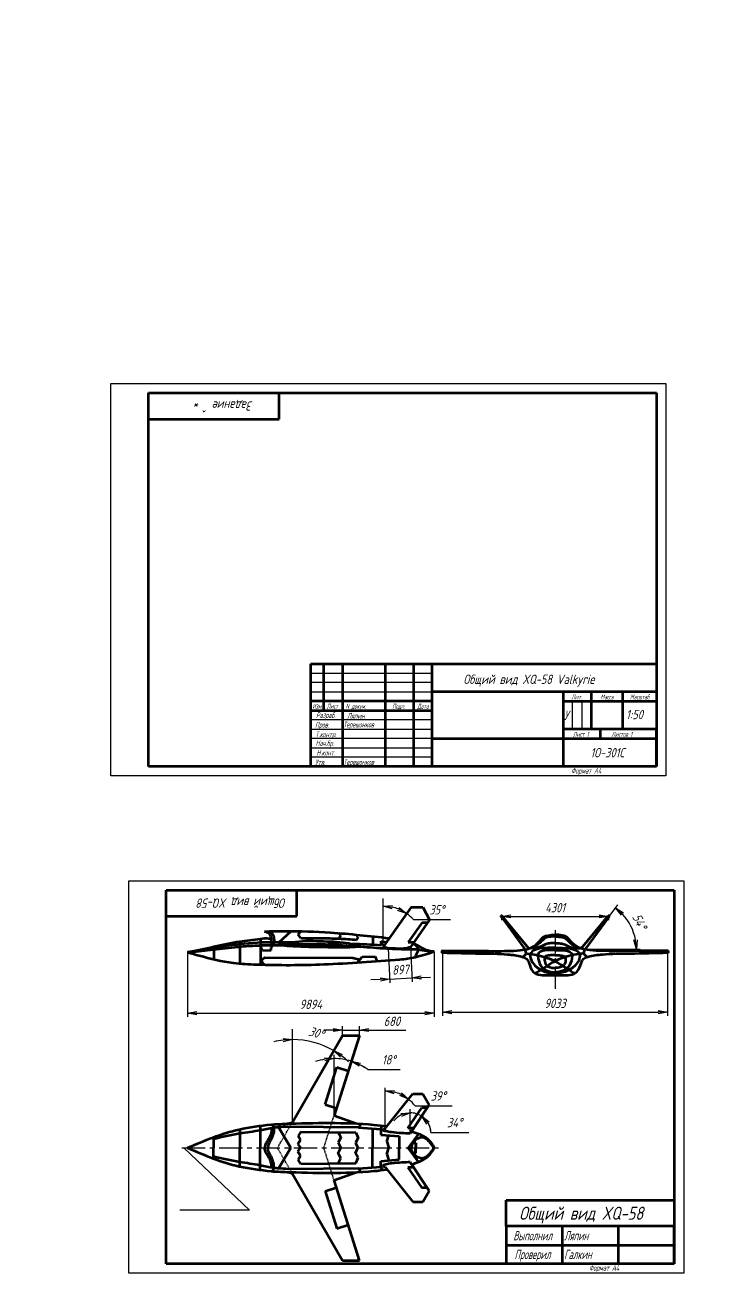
# Model space of a CAD drawing. Header units: millimetres. Extents: x 31085 to 182632, y 10507 to 87776.
# Drawn here: x 144648 to 145014, y 69804 to 70472 of the extents above; entities that cross this region are included whole.
import ezdxf
from ezdxf.enums import TextEntityAlignment as Align

# ---------------------------------------------------------------- set-up
doc = ezdxf.new("R2010")
doc.units = ezdxf.units.MM
doc.linetypes.add('CENTER', pattern=[2, 1.25, -0.25, 0.25, -0.25])
doc.linetypes.add('DASHED', pattern=[0.75, 0.5, -0.25])
for name, color, linetype, lineweight in [('_axes (Оси)', 6, 'CENTER', 30), ('_basic (Основной)', 4, 'Continuous', 60), ('_contour (Тонкий)', 7, 'Continuous', 30), ('_invisible (Невидимый)', 1, 'DASHED', 30), ('_remote (Тонкий)', 9, 'Continuous', 30), ('_text (Надписи)', 2, 'Continuous', 30)]:
    doc.layers.add(name, color=color, linetype=linetype, lineweight=lineweight)
doc.styles.add('ESKD', font='eskd.shx', dxfattribs={"oblique": 15, "height": 5})
doc.styles.add('ЕСКД', font='eskd', dxfattribs={"oblique": 15, "height": 3.5})
doc.dimstyles.new('ESKD', dxfattribs={"dimtxt": 5, "dimasz": 5, "dimexe": 2, "dimexo": 0, "dimgap": 2, "dimtad": 1, "dimtoh": 1, "dimzin": 12, "dimdsep": 46, "dimtxsty": 'ESKD', "dimblk1": 'OPEN', "dimblk2": 'OPEN', "dimsah": 1, "dimcen": 5, "dimclrd": 256, "dimclre": 256, "dimclrt": 2, "dimadec": 0, "dimazin": 0, "dimtfac": 1, "dimtmove": 0, "dimatfit": 3, "dimldrblk": 'OPEN', "dimfxl": 1, "dimtolj": 1, "dimtzin": 12, "dimlwd": -1, "dimlwe": -1, "dimarcsym": 0})

# ---------------------------------------------------------------- blocks, each defined once
blk = doc.blocks.new('_OPEN')
at = {"color": 0, "linetype": 'ByBlock'}
for p, q in [((-1, 0.17), (0, 0)), ((0, 0), (-1, -0.17)), ((0, 0), (-1, 0))]:
    blk.add_line(p, q, dxfattribs=at)
blk = doc.blocks.new('*D74')
at = {"layer": '_contour (Тонкий)', "transparency": 16777216}
for p, q in [((144903.21, 69995.31), (144903.21, 69993.28)), ((144908.21, 69995.28), (144955.56, 69995.28)), ((144960.56, 69995.31), (144960.56, 69993.28))]:
    blk.add_line(p, q, dxfattribs=at)
at = {"layer": 'Defpoints', "color": 0, "transparency": 16777216}
for p in [(144903.21, 69995.31), (144960.56, 69995.31), (144960.56, 69995.28)]:
    blk.add_point(p, dxfattribs=at)
at = {"layer": '_contour (Тонкий)', "transparency": 16777216, "xscale": 5, "yscale": 5, "zscale": 5, "rotation": 180}
blk.add_blockref('_OPEN', (144903.21, 69995.28), dxfattribs=at)
at = {"layer": '_contour (Тонкий)', "transparency": 16777216, "xscale": 5, "yscale": 5, "zscale": 5}
blk.add_blockref('_OPEN', (144960.56, 69995.28), dxfattribs=at)
at = {"layer": '_contour (Тонкий)', "color": 2, "transparency": 16777216, "insert": (144931.88, 69999.91), "char_height": 5, "attachment_point": 5, "style": 'ESKD'}
blk.add_mtext('\\A1;4301', dxfattribs=at)
blk = doc.blocks.new('*D75')
at = {"layer": '_contour (Тонкий)', "transparency": 16777216}
for p, q in [((144871.66, 69975.86), (144871.66, 69941.96)), ((144992.1, 69975.86), (144992.1, 69941.96)), ((144876.66, 69943.96), (144987.1, 69943.96))]:
    blk.add_line(p, q, dxfattribs=at)
at = {"layer": 'Defpoints', "color": 0, "transparency": 16777216}
for p in [(144871.66, 69975.86), (144992.1, 69975.86), (144992.1, 69943.96)]:
    blk.add_point(p, dxfattribs=at)
at = {"layer": '_contour (Тонкий)', "transparency": 16777216, "xscale": 5, "yscale": 5, "zscale": 5, "rotation": 180}
blk.add_blockref('_OPEN', (144871.66, 69943.96), dxfattribs=at)
at = {"layer": '_contour (Тонкий)', "transparency": 16777216, "xscale": 5, "yscale": 5, "zscale": 5}
blk.add_blockref('_OPEN', (144992.1, 69943.96), dxfattribs=at)
at = {"layer": '_contour (Тонкий)', "color": 2, "transparency": 16777216, "insert": (144931.88, 69948.69), "char_height": 5, "attachment_point": 5, "style": 'ESKD'}
blk.add_mtext('\\A1;9033', dxfattribs=at)
blk = doc.blocks.new('*D76')
at = {"layer": '_contour (Тонкий)', "transparency": 16777216}
for p, q in [((144735.2, 69976.03), (144735.2, 69941.49)), ((144867.12, 69976.43), (144867.12, 69941.49)), ((144740.2, 69943.49), (144862.12, 69943.49))]:
    blk.add_line(p, q, dxfattribs=at)
at = {"layer": 'Defpoints', "color": 0, "transparency": 16777216}
for p in [(144735.2, 69976.03), (144867.12, 69976.43), (144867.12, 69943.49)]:
    blk.add_point(p, dxfattribs=at)
at = {"layer": '_contour (Тонкий)', "transparency": 16777216, "xscale": 5, "yscale": 5, "zscale": 5, "rotation": 180}
blk.add_blockref('_OPEN', (144735.2, 69943.49), dxfattribs=at)
at = {"layer": '_contour (Тонкий)', "transparency": 16777216, "xscale": 5, "yscale": 5, "zscale": 5}
blk.add_blockref('_OPEN', (144867.12, 69943.49), dxfattribs=at)
at = {"layer": '_contour (Тонкий)', "color": 2, "transparency": 16777216, "insert": (144801.16, 69948.2), "char_height": 5, "attachment_point": 5, "style": 'ESKD'}
blk.add_mtext('\\A1;9894', dxfattribs=at)
blk = doc.blocks.new('*D77')
at = {"layer": '_contour (Тонкий)', "transparency": 16777216}
for p, q in [((144960.81, 69995.12), (144965.41, 70001.4)), ((144966.36, 69977.74), (144977.41, 69977.74))]:
    blk.add_line(p, q, dxfattribs=at)
blk.add_arc((144948.07, 69977.74), 27.33, 10.49572, 43.26522, dxfattribs=at)
at = {"layer": 'Defpoints', "color": 0, "transparency": 16777216}
for p in [(144960.81, 69995.12), (144974.08, 69986.15), (144948.07, 69977.74), (144948.07, 69977.74), (144966.36, 69977.74)]:
    blk.add_point(p, dxfattribs=at)
at = {"layer": '_contour (Тонкий)', "transparency": 16777216, "xscale": 5, "yscale": 5, "zscale": 5}
for p, rotation in [((144964.23, 69999.79), 138.5130811397651), ((144975.41, 69977.74), 275.2478623793409)]:
    blk.add_blockref('_OPEN', p, dxfattribs=dict(at, rotation=rotation))
at = {"layer": '_contour (Тонкий)', "color": 2, "transparency": 16777216, "insert": (144977.15, 69992.48), "char_height": 5, "attachment_point": 5, "rotation": 296.88047, "style": 'ESKD'}
blk.add_mtext('\\A1;54°', dxfattribs=at)
blk = doc.blocks.new('*D78')
at = {"layer": '_contour (Тонкий)', "transparency": 16777216}
for start, end in [(96.49747, 102.99494), (60.02406, 90), (47.02912, 53.52659)]:
    blk.add_arc((144791.31, 69885.19), 44.11, start, end, dxfattribs=at)
at = {"layer": 'Defpoints', "color": 0, "transparency": 16777216}
for p in [(144791.31, 69934.84), (144818.06, 69931.57), (144806.38, 69926.64), (144791.31, 69885.19), (144791.31, 69885.19)]:
    blk.add_point(p, dxfattribs=at)
at = {"layer": '_contour (Тонкий)', "transparency": 16777216, "xscale": 5, "yscale": 5, "zscale": 5}
for p, rotation in [((144791.31, 69929.3), 3.248733841469203), ((144813.35, 69923.4), 146.7753236361159)]:
    blk.add_blockref('_OPEN', p, dxfattribs=dict(at, rotation=rotation))
at = {"layer": '_contour (Тонкий)', "color": 2, "transparency": 16777216, "insert": (144804.08, 69932.92), "char_height": 5, "attachment_point": 5, "rotation": 345.01203, "style": 'ESKD'}
blk.add_mtext('\\A1;30°', dxfattribs=at)
blk = doc.blocks.new('*D79')
at = {"layer": '_contour (Тонкий)', "transparency": 16777216}
blk.add_line((144856.96, 69893.84), (144876.82, 69893.84), dxfattribs=at)
for start, end in [(65.70715, 75.73164), (37.17043, 51.43879)]:
    blk.add_arc((144840.92, 69881.68), 20.13, start, end, dxfattribs=at)
at = {"layer": 'Defpoints', "color": 0, "transparency": 16777216}
for p in [(144840.92, 69903.47), (144845.4, 69901.31), (144855.72, 69900.24), (144840.92, 69881.68), (144840.92, 69881.68)]:
    blk.add_point(p, dxfattribs=at)
at = {"layer": '_contour (Тонкий)', "transparency": 16777216, "xscale": 5, "yscale": 5, "zscale": 5}
for p, rotation in [((144840.92, 69901.81), 172.8658207514756), ((144853.47, 69897.42), 328.5729702150284)]:
    blk.add_blockref('_OPEN', p, dxfattribs=dict(at, rotation=rotation))
at = {"layer": '_contour (Тонкий)', "color": 2, "transparency": 16777216, "insert": (144869.39, 69899.14), "char_height": 5, "attachment_point": 5, "style": 'ESKD'}
blk.add_mtext('\\A1;39°', dxfattribs=at)
blk = doc.blocks.new('*D80')
at = {"layer": '_contour (Тонкий)', "transparency": 16777216}
for p, q in [((144813.57, 69916.28), (144813.57, 69921.18)), ((144831.69, 69913.23), (144849.05, 69913.23))]:
    blk.add_line(p, q, dxfattribs=at)
for start, end in [(99.38084, 108.76169), (72.48437, 90), (53.65907, 72.48437), (53.72268, 63.10353)]:
    blk.add_arc((144813.57, 69888.61), 30.57, start, end, dxfattribs=at)
at = {"layer": 'Defpoints', "color": 0, "transparency": 16777216}
for p in [(144827.13, 69931.57), (144816.68, 69919.02), (144813.57, 69916.28), (144813.57, 69888.61), (144813.57, 69888.61)]:
    blk.add_point(p, dxfattribs=at)
at = {"layer": '_contour (Тонкий)', "transparency": 16777216, "xscale": 5, "yscale": 5, "zscale": 5}
for p, rotation in [((144813.57, 69919.18), 4.690422298442263), ((144822.78, 69917.76), 157.7939495819455)]:
    blk.add_blockref('_OPEN', p, dxfattribs=dict(at, rotation=rotation))
at = {"layer": '_contour (Тонкий)', "color": 2, "transparency": 16777216, "insert": (144842.87, 69918.5), "char_height": 5, "attachment_point": 5, "style": 'ESKD'}
blk.add_mtext('\\A1;18°', dxfattribs=at)
blk = doc.blocks.new('*D81')
at = {"layer": '_contour (Тонкий)', "transparency": 16777216}
for p, q in [((144854.41, 69889.95), (144854.41, 69892.13)), ((144865.45, 69879.58), (144885.82, 69879.58))]:
    blk.add_line(p, q, dxfattribs=at)
for start, end in [(116.1317, 142.2634), (56.41107, 90), (2.64874, 56.41107), (4.14767, 30.27937)]:
    blk.add_arc((144854.41, 69879.07), 11.06, start, end, dxfattribs=at)
at = {"layer": 'Defpoints', "color": 0, "transparency": 16777216}
for p in [(144864.53, 69894.31), (144854.41, 69889.95), (144856.55, 69889.92), (144854.41, 69879.07), (144854.41, 69879.07)]:
    blk.add_point(p, dxfattribs=at)
at = {"layer": '_contour (Тонкий)', "transparency": 16777216, "xscale": 5, "yscale": 5, "zscale": 5}
for p, rotation in [((144854.41, 69890.13), 13.06585043853061), ((144860.53, 69888.28), 133.3452197442388)]:
    blk.add_blockref('_OPEN', p, dxfattribs=dict(at, rotation=rotation))
at = {"layer": '_contour (Тонкий)', "color": 2, "transparency": 16777216, "insert": (144878.14, 69884.88), "char_height": 5, "attachment_point": 5, "style": 'ESKD'}
blk.add_mtext('\\A1;34°', dxfattribs=at)
blk = doc.blocks.new('*D82')
at = {"layer": '_contour (Тонкий)', "transparency": 16777216}
for p, q in [((144842.55, 69978.25), (144843.44, 69959.72)), ((144854.5, 69978.82), (144855.38, 69960.29)), ((144838.35, 69961.48), (144833.36, 69961.24)), ((144843.34, 69961.72), (144855.29, 69962.29)), ((144860.28, 69962.53), (144865.28, 69962.77))]:
    blk.add_line(p, q, dxfattribs=at)
at = {"layer": 'Defpoints', "color": 0, "transparency": 16777216}
for p in [(144842.55, 69978.25), (144854.5, 69978.82), (144855.29, 69962.29)]:
    blk.add_point(p, dxfattribs=at)
at = {"layer": '_contour (Тонкий)', "transparency": 16777216, "xscale": 5, "yscale": 5, "zscale": 5}
for p, rotation in [((144843.34, 69961.72), 2.74052633463568), ((144855.29, 69962.29), 182.7405263346356)]:
    blk.add_blockref('_OPEN', p, dxfattribs=dict(at, rotation=rotation))
at = {"layer": '_contour (Тонкий)', "color": 2, "transparency": 16777216, "insert": (144849.09, 69966.71), "char_height": 5, "attachment_point": 5, "rotation": 2.74053, "style": 'ESKD'}
blk.add_mtext('\\A1;897', dxfattribs=at)
blk = doc.blocks.new('*D83')
at = {"layer": '_contour (Тонкий)', "transparency": 16777216}
for p, q in [((144813.06, 69934.44), (144808.06, 69934.44)), ((144818.06, 69931.57), (144818.06, 69936.44)), ((144818.06, 69934.44), (144827.13, 69934.44)), ((144827.13, 69931.57), (144827.13, 69936.44)), ((144832.13, 69934.44), (144851.97, 69934.44))]:
    blk.add_line(p, q, dxfattribs=at)
at = {"layer": 'Defpoints', "color": 0, "transparency": 16777216}
for p in [(144818.06, 69931.57), (144827.13, 69934.44), (144827.13, 69931.57)]:
    blk.add_point(p, dxfattribs=at)
at = {"layer": '_contour (Тонкий)', "transparency": 16777216, "xscale": 5, "yscale": 5, "zscale": 5}
blk.add_blockref('_OPEN', (144818.06, 69934.44), dxfattribs=at)
at = {"layer": '_contour (Тонкий)', "transparency": 16777216, "xscale": 5, "yscale": 5, "zscale": 5, "rotation": 180}
blk.add_blockref('_OPEN', (144827.13, 69934.44), dxfattribs=at)
at = {"layer": '_contour (Тонкий)', "color": 2, "transparency": 16777216, "insert": (144844.55, 69939.12), "char_height": 5, "attachment_point": 5, "style": 'ESKD'}
blk.add_mtext('\\A1;680', dxfattribs=at)
blk = doc.blocks.new('*D84')
at = {"layer": '_contour (Тонкий)', "transparency": 16777216}
blk.add_line((144856.15, 69993.51), (144876.01, 69993.51), dxfattribs=at)
for start, end in [(68.06485, 76.83633), (41.7375, 54.90118)]:
    blk.add_arc((144839.87, 69978.99), 21.81, start, end, dxfattribs=at)
at = {"layer": 'Defpoints', "color": 0, "transparency": 16777216}
for p in [(144839.87, 70004.79), (144844.3, 70000.35), (144854.78, 70000.21), (144839.87, 69978.99), (144839.87, 69978.99)]:
    blk.add_point(p, dxfattribs=at)
at = {"layer": '_contour (Тонкий)', "transparency": 16777216, "xscale": 5, "yscale": 5, "zscale": 5}
for p, rotation in [((144839.87, 70000.8), 173.4181637861581), ((144852.41, 69996.84), 331.4830117874366)]:
    blk.add_blockref('_OPEN', p, dxfattribs=dict(at, rotation=rotation))
at = {"layer": '_contour (Тонкий)', "color": 2, "transparency": 16777216, "insert": (144868.58, 69998.81), "char_height": 5, "attachment_point": 5, "style": 'ESKD'}
blk.add_mtext('\\A1;35°', dxfattribs=at)
blk = doc.blocks.new('*D173')
at = {"layer": '_contour (Тонкий)', "transparency": 16777216}
for p, q in [((170605.56, 87767.65), (170605.56, 87776.38)), ((144413.7, 70196.13), (144446.49, 70196.13)), ((144444.49, 70191.13), (144444.49, 70124.09)), ((144413.7, 70119.09), (144446.49, 70119.09))]:
    blk.add_line(p, q, dxfattribs=at)
blk.add_arc((170605.56, 86048.11), 1726.27, 55.06713, 89.83405, dxfattribs=at)
at = {"layer": 'Defpoints', "color": 0, "transparency": 16777216}
for p in [(170605.56, 87767.65), (171291.12, 87632.41), (171599.67, 87462.64), (170605.56, 86048.11), (170605.56, 86048.11), (144413.7, 70196.13), (144413.7, 70119.09), (144444.49, 70119.09)]:
    blk.add_point(p, dxfattribs=at)
at = {"layer": '_contour (Тонкий)', "transparency": 16777216, "xscale": 5, "yscale": 5, "zscale": 5}
for p, rotation in [((170605.56, 87774.38), 179.9170236007294), ((171598.14, 87460.48), 324.9841519728149), ((144444.49, 70196.13), 90), ((144444.49, 70119.09), 270)]:
    blk.add_blockref('_OPEN', p, dxfattribs=dict(at, rotation=rotation))
at = {"layer": '_contour (Тонкий)', "color": 2, "transparency": 16777216, "char_height": 5, "attachment_point": 5, "style": 'ESKD'}
for s, insert, rotation in [('\\A1;35°', (171127.68, 87699.08), 342.45059), ('\\A1;1400', (144439.99, 70157.61), 90)]:
    blk.add_mtext(s, dxfattribs=dict(at, insert=insert, rotation=rotation))

msp = doc.modelspace()

# ---------------------------------------------------------------- linework, layer by layer
at = {"layer": '_axes (Оси)', "ltscale": 10, "transparency": 33554687}
for p, q in [((144931.882, 69987.959), (144931.882, 69956.524)), ((144732.03, 69871.356), (144870.279, 69871.356))]:
    msp.add_line(p, q, dxfattribs=at)
at = {"layer": '_basic (Основной)'}
for p, q in [((144714.192, 70075.466), (144714.192, 70275.466)), ((144714.192, 70275.466), (144986.192, 70275.466)), ((144784.192, 70261.466), (144784.192, 70275.466)), ((144986.192, 70275.466), (144986.192, 70075.466)), ((144714.192, 70261.466), (144784.192, 70261.466)), ((144986.192, 70075.466), (144986.192, 70095.466)), ((144986.192, 70075.466), (144714.192, 70075.466)), ((144723.731, 69809.358), (144723.731, 70009.358)), ((144723.731, 70009.358), (144995.731, 70009.358)), ((144793.731, 69995.358), (144793.731, 70009.358)), ((144995.731, 70009.358), (144995.731, 69809.358)), ((144723.731, 69995.358), (144793.731, 69995.358)), ((144905.731, 69829.358), (144905.731, 69843.358)), ((144905.731, 69843.358), (144995.731, 69843.358)), ((144995.731, 69829.358), (144905.731, 69829.358)), ((144905.731, 69829.358), (144905.731, 69809.358)), ((144935.731, 69829.358), (144935.731, 69809.358)), ((144965.731, 69829.358), (144965.731, 69809.358)), ((144995.731, 69809.358), (144995.731, 69829.358)), ((144905.731, 69819.358), (144995.731, 69819.358)), ((144995.731, 69809.358), (144723.731, 69809.358))]:
    msp.add_line(p, q, dxfattribs=at)
at = {"layer": '_basic (Основной)', "linetype": 'Continuous', "transparency": 33554687}
for p, q in [((144801.192, 70130.466), (144986.192, 70130.466)), ((144801.192, 70075.466), (144801.192, 70130.466)), ((144808.192, 70105.466), (144808.192, 70130.466)), ((144818.192, 70130.466), (144818.192, 70075.466)), ((144841.192, 70075.466), (144841.192, 70130.466)), ((144856.192, 70130.466), (144856.192, 70075.466)), ((144986.192, 70115.466), (144866.192, 70115.466)), ((144936.192, 70115.466), (144936.192, 70075.466)), ((144951.192, 70115.466), (144951.192, 70095.466)), ((144968.192, 70095.466), (144968.192, 70115.466)), ((144866.192, 70110.466), (144801.192, 70110.466)), ((144801.192, 70105.466), (144866.192, 70105.466)), ((144936.192, 70110.466), (144986.192, 70110.466)), ((144986.192, 70095.466), (144936.192, 70095.466)), ((144956.192, 70090.466), (144956.192, 70095.466)), ((144866.192, 70090.466), (144986.192, 70090.466))]:
    msp.add_line(p, q, dxfattribs=at)
at = {"layer": '_basic (Основной)', "transparency": 33554687}
for p, q in [((144866.192, 70075.466), (144866.192, 70130.466)), ((144854.785, 70000.21), (144839.873, 69978.992)), ((144854.785, 70000.21), (144861.129, 70000.148)), ((144861.129, 70000.148), (144864.646, 69993.493)), ((144860.694, 69992.027), (144853.195, 69981.44)), ((144864.646, 69993.493), (144854.496, 69978.817)), ((144860.694, 69992.027), (144863.63, 69992.027)), ((144902.955, 69995.118), (144915.692, 69977.741)), ((144917.905, 69978.1), (144903.448, 69995.513)), ((144945.86, 69978.1), (144960.317, 69995.513)), ((144960.81, 69995.118), (144948.073, 69977.741)), ((144783.999, 69981.273), (144790.589, 69987.413)), ((144794.347, 69985.579), (144795.931, 69987.338)), ((144795.776, 69983.634), (144794.347, 69985.579)), ((144816.301, 69983.357), (144817.296, 69985.165)), ((144817.296, 69985.165), (144816.356, 69986.271)), ((144826.576, 69984.395), (144825.504, 69985.467)), ((144834.306, 69984.574), (144834.377, 69980.033)), ((144749.187, 69979.079), (144749.187, 69972.349)), ((144763.193, 69981.864), (144763.193, 69969.982)), ((144774.142, 69983.194), (144774.142, 69969.43)), ((144785.031, 69979.625), (144774.142, 69979.732)), ((144774.651, 69978.396), (144774.665, 69979.727)), ((144775.36, 69976.979), (144774.651, 69978.396)), ((144779.998, 69977.101), (144780.002, 69978.626)), ((144780.092, 69981.312), (144780.125, 69979.852)), ((144808.941, 69979.625), (144785.031, 69979.625)), ((144785.413, 69980), (144785.451, 69979.625)), ((144808.941, 69980.206), (144786.198, 69980.206)), ((144808.941, 69980.206), (144808.941, 69979.625)), ((144817.937, 69979.937), (144817.915, 69979.621)), ((144817.932, 69979.62), (144827.67, 69978.965)), ((144817.937, 69979.937), (144827.845, 69979.13)), ((144825.616, 69982.761), (144826.576, 69984.395)), ((144838.85, 69979.696), (144838.727, 69981.909)), ((144838.727, 69981.909), (144841.654, 69981.527)), ((144853.195, 69981.44), (144856.323, 69981.461)), ((144776.458, 69973.187), (144774.468, 69971.388)), ((144774.468, 69971.388), (144776.29, 69969.373)), ((144775.36, 69976.979), (144779.998, 69977.101)), ((144776.458, 69973.187), (144823.579, 69973.111)), ((144823.579, 69973.111), (144827.402, 69972.097)), ((144826.195, 69970.547), (144828.61, 69973.646)), ((144828.61, 69973.646), (144835.654, 69973.785)), ((144835.654, 69973.785), (144836.41, 69971.227)), ((144871.661, 69975.856), (144871.675, 69976.766)), ((144914.666, 69973.519), (144916.627, 69975.412)), ((144916.627, 69975.412), (144915.692, 69977.741)), ((144947.138, 69975.412), (144948.073, 69977.741)), ((144949.099, 69973.519), (144947.138, 69975.412)), ((144992.104, 69975.856), (144992.09, 69976.766)), ((144791.306, 69885.185), (144818.062, 69931.573)), ((144827.134, 69931.573), (144813.574, 69888.606)), ((144818.062, 69931.573), (144827.134, 69931.573)), ((144808.75, 69894.565), (144815.043, 69914.506)), ((144815.043, 69914.506), (144821.141, 69912.582)), ((144840.918, 69881.682), (144855.715, 69900.244)), ((144855.715, 69900.244), (144861.041, 69900.244)), ((144861.041, 69900.244), (144864.528, 69894.308)), ((144808.75, 69894.565), (144814.848, 69892.641)), ((144853.107, 69881.821), (144860.606, 69892.824)), ((144864.528, 69894.308), (144854.408, 69879.069)), ((144863.542, 69892.824), (144860.606, 69892.824)), ((144813.574, 69888.606), (144825.569, 69884.387)), ((144763.153, 69881.172), (144763.153, 69871.356)), ((144774.092, 69883.242), (144774.092, 69871.356)), ((144783.89, 69882.357), (144790.501, 69871.356)), ((144826.631, 69882.317), (144789.123, 69882.696)), ((144795.75, 69879.971), (144794.31, 69877.794)), ((144794.31, 69877.794), (144795.665, 69875.643)), ((144795.75, 69879.971), (144825.217, 69879.583)), ((144815.785, 69879.707), (144817.199, 69876.82)), ((144825.217, 69879.583), (144826.499, 69876.712)), ((144827.954, 69884.091), (144826.631, 69882.317)), ((144826.631, 69882.317), (144838.697, 69881.447)), ((144834.168, 69881.774), (144834.206, 69871.356)), ((144838.697, 69881.447), (144839.415, 69883.123)), ((144838.697, 69881.447), (144838.701, 69878.416)), ((144838.701, 69878.416), (144848.448, 69877.647)), ((144841.775, 69874.733), (144842.932, 69878.082)), ((144848.448, 69877.647), (144848.448, 69871.356)), ((144856.235, 69881.821), (144853.107, 69881.821)), ((144858.749, 69878.909), (144853.237, 69871.356)), ((144749.065, 69877.253), (144749.065, 69871.356)), ((144749.065, 69865.458), (144749.065, 69871.356)), ((144763.153, 69861.54), (144763.153, 69871.356)), ((144774.092, 69859.469), (144774.092, 69871.356)), ((144783.89, 69860.355), (144790.501, 69871.356)), ((144795.665, 69875.643), (144794.147, 69873.347)), ((144794.147, 69873.347), (144795.681, 69871.356)), ((144794.147, 69869.364), (144795.681, 69871.356)), ((144817.199, 69876.82), (144815.793, 69874.17)), ((144815.793, 69874.17), (144817.293, 69871.356)), ((144815.793, 69874.17), (144817.293, 69871.356)), ((144815.793, 69868.541), (144817.293, 69871.356)), ((144815.793, 69868.541), (144817.293, 69871.356)), ((144826.499, 69876.712), (144825.003, 69874.127)), ((144825.003, 69874.127), (144826.399, 69871.356)), ((144825.003, 69874.127), (144826.399, 69871.356)), ((144825.003, 69868.585), (144826.399, 69871.356)), ((144825.003, 69868.585), (144826.399, 69871.356)), ((144834.168, 69860.938), (144834.206, 69871.356)), ((144841.775, 69874.733), (144842.843, 69871.356)), ((144841.775, 69867.978), (144842.843, 69871.356)), ((144848.448, 69865.064), (144848.448, 69871.356)), ((144858.749, 69863.802), (144853.237, 69871.356)), ((144857.424, 69874.131), (144855.856, 69874.14)), ((144857.22, 69874.132), (144857.204, 69871.356)), ((144857.22, 69868.579), (144857.204, 69871.356)), ((144857.424, 69874.131), (144857.424, 69871.356)), ((144857.424, 69868.58), (144857.424, 69871.356)), ((144795.665, 69867.068), (144794.147, 69869.364)), ((144794.31, 69864.917), (144795.665, 69867.068)), ((144795.75, 69862.741), (144794.31, 69864.917)), ((144815.785, 69863.005), (144817.199, 69865.891)), ((144817.199, 69865.891), (144815.793, 69868.541)), ((144826.499, 69865.999), (144825.003, 69868.585)), ((144825.217, 69863.129), (144826.499, 69865.999)), ((144838.697, 69861.264), (144838.701, 69864.295)), ((144838.701, 69864.295), (144848.448, 69865.064)), ((144841.775, 69867.978), (144842.932, 69864.629)), ((144857.424, 69868.58), (144855.856, 69868.571)), ((144826.631, 69860.394), (144789.123, 69860.015)), ((144795.75, 69862.741), (144825.217, 69863.129)), ((144813.574, 69854.106), (144825.569, 69858.324)), ((144826.631, 69860.394), (144838.697, 69861.264)), ((144827.954, 69858.62), (144826.631, 69860.394)), ((144838.697, 69861.264), (144839.415, 69859.588)), ((144840.918, 69861.03), (144855.715, 69842.467)), ((144856.235, 69860.891), (144853.107, 69860.891)), ((144853.107, 69860.891), (144860.606, 69849.887)), ((144864.528, 69848.403), (144854.408, 69863.642)), ((144791.306, 69857.526), (144818.062, 69811.138)), ((144827.134, 69811.138), (144813.574, 69854.106)), ((144808.75, 69848.146), (144814.848, 69850.07)), ((144808.75, 69848.146), (144815.043, 69828.205)), ((144863.542, 69849.887), (144860.606, 69849.887)), ((144861.041, 69842.467), (144864.528, 69848.403)), ((144855.715, 69842.467), (144861.041, 69842.467)), ((144815.043, 69828.205), (144821.141, 69830.129)), ((144818.062, 69811.138), (144827.134, 69811.138))]:
    msp.add_line(p, q, dxfattribs=at)
for centre, radius, start, end in [((144903.21, 69995.305), 0.316, 41.000324, 225.08376), ((144960.555, 69995.305), 0.316, 314.91624, 138.999676), ((144824.02, 69812.525), 167.828, 84.93041, 90.257916), ((144871.668, 69976.311), 0.455, 89.168454, 269.168454), ((144992.097, 69976.311), 0.455, 270.831546, 90.831546)]:
    msp.add_arc(centre, radius, start, end, dxfattribs=at)
for points, knots in [([(144776.282, 69987.209), (144780.022, 69987.301), (144791.807, 69987.592), (144814.151, 69986.775), (144832.639, 69984.77), (144843.124, 69983.618)], [0, 0, 0, 0, 748.1193929, 2357.5527302, 4466.6288994, 4466.6288994, 4466.6288994, 4466.6288994]), ([(144779.176, 69987.279), (144779.64, 69986.951), (144780.714, 69986.111), (144781.36, 69983.836), (144781.77, 69981.04), (144780.6, 69979.443), (144780.002, 69978.626)], [25.7017885, 25.7017885, 25.7017885, 25.7017885, 136.420123, 295.2444752, 481.044458, 675.2096334, 675.2096334, 675.2096334, 675.2096334]), ([(144790.723, 69981.215), (144789.672, 69981.213), (144786.128, 69981.216), (144780.084, 69981.378), (144762.501, 69980.918), (144747.615, 69978.251), (144735.199, 69976.027)], [142.7579165, 142.7579165, 142.7579165, 142.7579165, 352.9936009, 851.5267298, 1351.9366409, 3867.5798898, 3867.5798898, 3867.5798898, 3867.5798898]), ([(144827.67, 69978.965), (144826.856, 69979.273), (144824.428, 69980.191), (144817.274, 69981.494), (144805.823, 69981.844), (144794.048, 69982.156), (144787.238, 69980.485), (144785.413, 69980)], [0, 0, 0, 0, 173.8587372, 518.5674795, 1445.4368188, 2470.0374605, 2846.9229054, 2846.9229054, 2846.9229054, 2846.9229054]), ([(144867.117, 69976.434), (144866.239, 69976.476), (144864.234, 69976.573), (144860.933, 69978.118), (144858.184, 69979.727), (144856.379, 69980.773), (144855.998, 69980.988)], [0, 0, 0, 0, 174.4554856, 398.1204418, 716.0469508, 815.1230874, 815.1230874, 815.1230874, 815.1230874]), ([(144855.998, 69980.988), (144856.332, 69980.679), (144857.115, 69979.978), (144857.996, 69979.02), (144859.014, 69977.845), (144858.061, 69975.8), (144857.372, 69974.362), (144856.955, 69973.494)], [0, 0, 0, 0, 102.083624, 208.9149536, 266.6730481, 393.7056055, 595.1163037, 595.1163037, 595.1163037, 595.1163037]), ([(144931.882, 69978.497), (144931.04, 69978.49), (144928.299, 69978.443), (144921.731, 69978.141), (144915.512, 69974.895), (144923.622, 69964.818), (144931.882, 69964.818)], [111.6099783, 111.6099783, 111.6099783, 111.6099783, 189.416588, 362.848596, 674.9756911, 983.2344612, 983.2344612, 983.2344612, 983.2344612]), ([(144931.882, 69980.948), (144931.336, 69980.949), (144929.922, 69980.929), (144926.92, 69980.642), (144923.432, 69978.254), (144920.226, 69978.218), (144918.584, 69978.269)], [80.1069416, 80.1069416, 80.1069416, 80.1069416, 189.416588, 362.848596, 674.9756911, 995.5677362, 995.5677362, 995.5677362, 995.5677362]), ([(144931.882, 69984.485), (144931.529, 69984.484), (144930.416, 69984.473), (144928.678, 69984.32), (144926.556, 69983.883), (144924.534, 69981.883), (144922.484, 69979.581), (144920.256, 69978.835), (144919.412, 69978.552)], [36.9769448, 36.9769448, 36.9769448, 36.9769448, 107.60409, 259.6854425, 388.0492678, 527.4467866, 815.2132517, 990.8944781, 990.8944781, 990.8944781, 990.8944781]), ([(144931.882, 69984.485), (144932.236, 69984.484), (144933.349, 69984.473), (144935.086, 69984.32), (144937.209, 69983.883), (144939.231, 69981.883), (144941.281, 69979.581), (144943.509, 69978.835), (144944.353, 69978.552)], [36.9769448, 36.9769448, 36.9769448, 36.9769448, 107.60409, 259.6854425, 388.0492678, 527.4467866, 815.2132517, 990.8944781, 990.8944781, 990.8944781, 990.8944781]), ([(144931.882, 69980.948), (144932.428, 69980.949), (144933.843, 69980.929), (144936.845, 69980.642), (144940.333, 69978.254), (144943.539, 69978.218), (144945.181, 69978.269)], [80.1069416, 80.1069416, 80.1069416, 80.1069416, 189.416588, 362.848596, 674.9756911, 995.5677362, 995.5677362, 995.5677362, 995.5677362]), ([(144931.882, 69978.497), (144932.725, 69978.49), (144935.465, 69978.443), (144942.034, 69978.141), (144948.253, 69974.895), (144940.143, 69964.818), (144931.882, 69964.818)], [111.6099783, 111.6099783, 111.6099783, 111.6099783, 189.416588, 362.848596, 674.9756911, 983.2344612, 983.2344612, 983.2344612, 983.2344612]), ([(144871.661, 69975.856), (144878.377, 69975.697), (144889.968, 69975.424), (144904.317, 69975.319), (144912.477, 69974.313), (144917.239, 69972.635), (144918.341, 69968.744), (144920.24, 69964.492), (144924.84, 69963.751), (144928.471, 69963.818), (144930.793, 69963.755), (144931.882, 69963.772), (144932.971, 69963.767), (144935.293, 69963.818), (144938.925, 69963.751), (144943.525, 69964.492), (144945.424, 69968.744), (144946.526, 69972.635), (144951.288, 69974.313), (144959.448, 69975.319), (144973.797, 69975.424), (144985.388, 69975.697), (144992.104, 69975.856)], [0, 0, 0, 0, 1346.0154778, 2322.8823469, 2847.7168653, 3018.6000063, 3272.9793859, 3601.8717966, 3879.5214267, 4125.4521744, 4342.5469005, 4342.5469005, 4342.5469005, 4559.72833, 4805.6590776, 5083.3087078, 5412.2011184, 5666.580498, 5837.463639, 6362.2981574, 7339.1650265, 8685.1805043, 8685.1805043, 8685.1805043, 8685.1805043]), ([(144916.627, 69975.412), (144917.971, 69975.263), (144923.017, 69974.704), (144927.807, 69972.993), (144931.3, 69971.642)], [0, 0, 0, 0, 269.9435198, 1013.4224962, 1013.4224962, 1013.4224962, 1013.4224962]), ([(144931.882, 69977.249), (144931.188, 69977.244), (144928.931, 69977.205), (144923.519, 69976.957), (144921.675, 69974.155), (144925.077, 69965.383), (144931.882, 69965.353)], [111.6099783, 111.6099783, 111.6099783, 111.6099783, 189.416588, 362.848596, 674.9756911, 983.2344612, 983.2344612, 983.2344612, 983.2344612]), ([(144931.882, 69974.468), (144931.336, 69974.468), (144929.922, 69974.449), (144926.713, 69974.302), (144925.661, 69972.704), (144927.165, 69967.456), (144931.882, 69967.738)], [80.1069416, 80.1069416, 80.1069416, 80.1069416, 189.416588, 362.848596, 674.9756911, 995.5677362, 995.5677362, 995.5677362, 995.5677362]), ([(144931.882, 69971.744), (144931.824, 69971.744), (144931.671, 69971.742), (144931.326, 69971.726), (144931.212, 69971.554), (144931.374, 69970.989), (144931.882, 69971.019)], [80.1069416, 80.1069416, 80.1069416, 80.1069416, 189.416588, 362.848596, 674.9756911, 995.5677362, 995.5677362, 995.5677362, 995.5677362]), ([(144931.882, 69977.249), (144932.577, 69977.244), (144934.834, 69977.205), (144940.246, 69976.957), (144942.09, 69974.155), (144938.688, 69965.383), (144931.882, 69965.353)], [111.6099783, 111.6099783, 111.6099783, 111.6099783, 189.416588, 362.848596, 674.9756911, 983.2344612, 983.2344612, 983.2344612, 983.2344612]), ([(144931.882, 69974.468), (144932.428, 69974.468), (144933.843, 69974.449), (144937.052, 69974.302), (144938.104, 69972.704), (144936.6, 69967.456), (144931.882, 69967.738)], [80.1069416, 80.1069416, 80.1069416, 80.1069416, 189.416588, 362.848596, 674.9756911, 995.5677362, 995.5677362, 995.5677362, 995.5677362]), ([(144931.882, 69971.744), (144931.941, 69971.744), (144932.094, 69971.742), (144932.439, 69971.726), (144932.553, 69971.554), (144932.391, 69970.989), (144931.882, 69971.019)], [80.1069416, 80.1069416, 80.1069416, 80.1069416, 189.416588, 362.848596, 674.9756911, 995.5677362, 995.5677362, 995.5677362, 995.5677362]), ([(144947.138, 69975.412), (144945.794, 69975.263), (144940.748, 69974.704), (144935.957, 69972.993), (144932.465, 69971.642)], [0, 0, 0, 0, 269.9435198, 1013.4224962, 1013.4224962, 1013.4224962, 1013.4224962]), ([(144931.436, 69971.121), (144930.651, 69970.61), (144926.845, 69968.297), (144923.971, 69966.314), (144921.33, 69964.714)], [35.012744, 35.012744, 35.012744, 35.012744, 215.8919547, 833.4710192, 833.4710192, 833.4710192, 833.4710192]), ([(144932.329, 69971.121), (144933.114, 69970.61), (144936.92, 69968.297), (144939.793, 69966.314), (144942.435, 69964.714)], [35.012744, 35.012744, 35.012744, 35.012744, 215.8919547, 833.4710192, 833.4710192, 833.4710192, 833.4710192]), ([(144780.028, 69883.876), (144781.242, 69883.944), (144784.066, 69884.104), (144787.713, 69884.186), (144790.405, 69884.635), (144791.224, 69885.132), (144791.306, 69885.185)], [0, 0, 0, 0, 242.5066323, 564.0293051, 741.8326634, 762.0681119, 762.0681119, 762.0681119, 762.0681119]), ([(144787.403, 69884.252), (144803.281, 69884.723), (144821.491, 69885.263), (144839.541, 69883.261), (144841.843, 69882.94)], [0, 0, 0, 0, 3167.7497123, 3632.8194445, 3632.8194445, 3632.8194445, 3632.8194445]), ([(144854.408, 69879.069), (144852.855, 69879.101), (144849.478, 69879.175), (144845.172, 69879.487), (144841.851, 69880.089), (144840.449, 69880.437), (144839.5, 69881.063), (144840.09, 69881.295), (144840.462, 69881.441)], [26.0344759, 26.0344759, 26.0344759, 26.0344759, 335.8179633, 700.4879129, 899.6154988, 986.530629, 1019.3543041, 1075.1268013, 1075.1268013, 1075.1268013, 1075.1268013]), ([(144855.134, 69880.163), (144858.152, 69879.247), (144862.432, 69877.623), (144866.111, 69873.863), (144866.914, 69871.851), (144867.111, 69871.356)], [4552.4494712, 4552.4494712, 4552.4494712, 4552.4494712, 5128.9796654, 5454.5385954, 5560.961747, 5560.961747, 5560.961747, 5560.961747]), ([(144867.066, 69871.356), (144866.946, 69871.511), (144866.485, 69872.112), (144865.604, 69873.37), (144863.979, 69875.246), (144861.63, 69877.404), (144858.409, 69876.574), (144856.512, 69875.1), (144855.215, 69873.267), (144855.002, 69872.039), (144854.884, 69871.356)], [19.1682276, 19.1682276, 19.1682276, 19.1682276, 58.3917068, 170.6613589, 324.5708297, 565.5944879, 740.6391926, 933.7301744, 1042.8997365, 1179.7676281, 1179.7676281, 1179.7676281, 1179.7676281]), ([(144867.066, 69871.356), (144866.946, 69871.201), (144866.485, 69870.6), (144865.604, 69869.341), (144863.979, 69867.466), (144861.63, 69865.308), (144858.409, 69866.137), (144856.512, 69867.611), (144855.215, 69869.444), (144855.002, 69870.672), (144854.884, 69871.356)], [19.1682276, 19.1682276, 19.1682276, 19.1682276, 58.3917068, 170.6613589, 324.5708297, 565.5944879, 740.6391926, 933.7301744, 1042.8997365, 1179.7676281, 1179.7676281, 1179.7676281, 1179.7676281]), ([(144855.134, 69862.548), (144858.152, 69863.464), (144862.432, 69865.088), (144866.111, 69868.848), (144866.914, 69870.86), (144867.111, 69871.356)], [4552.4494712, 4552.4494712, 4552.4494712, 4552.4494712, 5128.9796654, 5454.5385954, 5560.961747, 5560.961747, 5560.961747, 5560.961747]), ([(144780.028, 69858.836), (144781.242, 69858.767), (144784.066, 69858.608), (144787.713, 69858.525), (144790.405, 69858.076), (144791.224, 69857.58), (144791.306, 69857.526)], [0, 0, 0, 0, 242.5066323, 564.0293051, 741.8326634, 762.0681119, 762.0681119, 762.0681119, 762.0681119]), ([(144787.403, 69858.459), (144803.281, 69857.988), (144821.491, 69857.448), (144839.541, 69859.45), (144841.843, 69859.771)], [0, 0, 0, 0, 3167.7497123, 3632.8194445, 3632.8194445, 3632.8194445, 3632.8194445]), ([(144854.408, 69863.642), (144852.855, 69863.61), (144849.478, 69863.536), (144845.172, 69863.224), (144841.851, 69862.622), (144840.449, 69862.274), (144839.5, 69861.649), (144840.09, 69861.417), (144840.462, 69861.27)], [26.0344759, 26.0344759, 26.0344759, 26.0344759, 335.8179633, 700.4879129, 899.6154988, 986.530629, 1019.3543041, 1075.1268013, 1075.1268013, 1075.1268013, 1075.1268013])]:
    msp.add_open_spline(points, degree=3, knots=knots, dxfattribs=at)
for points in [[(144780.092, 69981.312), (144780.036, 69983.084), (144779.79, 69984.586), (144779.024, 69985.932), (144777.42, 69986.861), (144776.282, 69987.209)], [(144871.675, 69976.766), (144899.771, 69976.728), (144913.25, 69977.171), (144918.053, 69978.138), (144922.576, 69980.992), (144924.529, 69983.068), (144925.924, 69984.37), (144927.382, 69984.927), (144930.947, 69985.33), (144931.882, 69985.33)], [(144992.09, 69976.766), (144963.994, 69976.728), (144950.515, 69977.171), (144945.712, 69978.138), (144941.189, 69980.992), (144939.236, 69983.068), (144937.84, 69984.37), (144936.383, 69984.927), (144932.818, 69985.33), (144931.882, 69985.33)], [(144735.199, 69976.027), (144749.219, 69979.086), (144763.183, 69981.863), (144774.147, 69983.195), (144778.74, 69983.454), (144780.036, 69983.084)], [(144735.199, 69976.027), (144747.426, 69977.287), (144760.403, 69978.801), (144770.002, 69979.585), (144780.152, 69979.853), (144785.413, 69980)], [(144827.67, 69978.965), (144821.953, 69978.67), (144808.574, 69978.703), (144791.658, 69979.195), (144785.451, 69979.625)], [(144795.776, 69983.634), (144806.093, 69983.606), (144816.22, 69983.361), (144825.616, 69982.761)], [(144808.932, 69979.626), (144812.324, 69979.323), (144817.235, 69979.511), (144817.932, 69979.62)], [(144808.941, 69980.206), (144812.34, 69980.405), (144817.244, 69980.068), (144817.937, 69979.937)], [(144858.624, 69977.506), (144854.333, 69977.523), (144841.799, 69977.933), (144827.67, 69978.965)], [(144854.496, 69978.817), (144850.988, 69977.992), (144846.474, 69977.989), (144842.219, 69978.308), (144839.873, 69978.992)], [(144735.199, 69976.027), (144741.411, 69974.343), (144759.622, 69970.369), (144772.241, 69969.488), (144808.087, 69969.621), (144848.861, 69972.126)], [(144848.861, 69972.126), (144857.052, 69973.516), (144867.117, 69976.434)], [(144867.117, 69976.434), (144863.437, 69976.663), (144858.624, 69977.506)], [(144735.111, 69871.356), (144762.854, 69881.268), (144780.028, 69883.876)], [(144789.123, 69882.696), (144784.051, 69882.369), (144781.151, 69882.079), (144774.026, 69880.711), (144763.108, 69879.01), (144749.065, 69876.025)], [(144779.86, 69881.882), (144780.142, 69880.668), (144779.569, 69878.147), (144778.171, 69875.51), (144777.122, 69873.76), (144776.642, 69872.734), (144776.503, 69871.356)], [(144780.555, 69883.945), (144781.232, 69882.414), (144781.393, 69880.993), (144780.214, 69876.729), (144778.928, 69874.021), (144778.258, 69872.305), (144778.258, 69871.356)], [(144840.918, 69881.682), (144840.713, 69881.575), (144840.462, 69881.441)], [(144735.111, 69871.356), (144762.854, 69861.443), (144780.028, 69858.836)], [(144779.86, 69860.829), (144780.142, 69862.043), (144779.569, 69864.565), (144778.171, 69867.202), (144777.122, 69868.951), (144776.642, 69869.977), (144776.503, 69871.356)], [(144780.555, 69858.766), (144781.232, 69860.297), (144781.393, 69861.718), (144780.214, 69865.982), (144778.928, 69868.69), (144778.258, 69870.407), (144778.258, 69871.356)], [(144789.123, 69860.015), (144784.051, 69860.342), (144781.151, 69860.632), (144774.026, 69862), (144763.108, 69863.701), (144749.065, 69866.686)], [(144840.918, 69861.03), (144840.713, 69861.136), (144840.462, 69861.27)]]:
    msp.add_spline(points, degree=3, dxfattribs=at)
at = {"layer": '_contour (Тонкий)'}
for p, q in [((144694.192, 70070.466), (144694.192, 70280.466)), ((144694.192, 70280.466), (144991.192, 70280.466)), ((144991.192, 70280.466), (144991.192, 70070.466)), ((144991.192, 70070.466), (144694.192, 70070.466)), ((144703.731, 69804.358), (144703.731, 70014.358)), ((144703.731, 70014.358), (145000.731, 70014.358)), ((145000.731, 70014.358), (145000.731, 69804.358)), ((145000.731, 69804.358), (144703.731, 69804.358))]:
    msp.add_line(p, q, dxfattribs=at)
at = {"layer": '_contour (Тонкий)', "transparency": 33554687}
for p, q in [((144839.873, 69978.992), (144839.873, 70004.785)), ((144948.073, 69977.741), (144966.357, 69977.741)), ((144791.306, 69885.185), (144791.306, 69934.837)), ((144813.574, 69888.606), (144813.574, 69916.284)), ((144840.918, 69881.682), (144840.918, 69903.469)), ((144854.408, 69879.069), (144854.408, 69889.948)), ((144733.125, 69871.356), (144768.297, 69838)), ((144768.297, 69838), (144731.119, 69838))]:
    msp.add_line(p, q, dxfattribs=at)
at = {"layer": '_invisible (Невидимый)', "transparency": 33554687}
for p, q in [((144783.329, 69871.356), (144791.306, 69885.185)), ((144808.13, 69871.356), (144813.574, 69888.606)), ((144791.306, 69857.526), (144783.329, 69871.356)), ((144813.574, 69854.106), (144808.13, 69871.356))]:
    msp.add_line(p, q, dxfattribs=at)
at = {"layer": '_remote (Тонкий)', "linetype": 'Continuous', "transparency": 33554687}
for p, q in [((144801.192, 70125.466), (144866.192, 70125.466)), ((144866.192, 70120.466), (144801.192, 70120.466)), ((144801.192, 70115.466), (144866.192, 70115.466)), ((144866.192, 70100.466), (144801.192, 70100.466)), ((144801.192, 70095.466), (144866.192, 70095.466)), ((144866.192, 70090.466), (144801.192, 70090.466)), ((144801.192, 70085.466), (144866.192, 70085.466)), ((144866.192, 70080.466), (144801.192, 70080.466))]:
    msp.add_line(p, q, dxfattribs=at)
at = {"layer": '_remote (Тонкий)', "transparency": 33554687}
for p, q in [((144941.192, 70095.466), (144941.192, 70110.466)), ((144946.192, 70110.466), (144946.192, 70095.466))]:
    msp.add_line(p, q, dxfattribs=at)

# ---------------------------------------------------------------- texts
at = {"layer": '_basic (Основной)', "color": 30, "style": 'ESKD', "oblique": 15}
for s, p in [('Задание ^  *', (144770.192, 70270.966)), ('Общий вид XQ-58', (144788.025, 70004.858))]:
    msp.add_text(s, height=5, rotation=180, dxfattribs=at).set_placement(p)
at = {"layer": '_basic (Основной)', "color": 30, "transparency": 33554687, "style": 'ESKD', "oblique": 15}
msp.add_text('Общий вид XQ-58 Valkyrie', height=5, dxfattribs=at).set_placement((144882.819, 70119.679))
at = {"layer": '_basic (Основной)', "color": 30, "style": 'ESKD', "oblique": 15}
msp.add_text('Общий вид XQ-58', height=7, dxfattribs=at).set_placement((144912.69, 69832.858))
at = {"layer": '_text (Надписи)', "transparency": 33554687, "style": 'ESKD', "oblique": 15, "width": 0.8}
for s, height, p in [('Лит.', 2.6, (144943.482, 70111.423)), ('Масса', 2.6, (144959.705, 70111.423)), ('Масштаб', 2.6, (144977.203, 70111.423)), ('Изм.', 2.6, (144804.692, 70106.466)), ('Лист', 2.6, (144812.692, 70106.466)), ('Подп.', 2.6, (144848.192, 70106.466)), ('Дата', 2.6, (144861.192, 70106.466)), ('Пров.', 3, (144807.192, 70096.323)), ('Разраб.', 3, (144809.192, 70101.466)), ('Т.контр.', 3, (144809.192, 70091.18)), ('Лист 1', 2.6, (144945.679, 70091.393)), ('Листов 1', 2.6, (144967.653, 70091.393)), ('Hач.бр.', 3, (144808.692, 70086.537)), ('Утв.', 3, (144806.192, 70076.252)), ('H.конт.', 3, (144809.192, 70081.395))]:
    msp.add_text(s, height=height, dxfattribs=at).set_placement(p, align=Align.CENTER)
for s, height, p in [('N докум.', 2.6, (144819.825, 70106.452)), ('Терешонков', 3, (144818.562, 70096.412)), ('Ляпин', 3, (144820.592, 70101.068)), ('Терешонков', 3, (144818.562, 70076.343))]:
    msp.add_text(s, height=height, dxfattribs=at).set_placement(p)
at = {"layer": '_text (Надписи)', "oblique": 15, "width": 0.8}
for s, height, style, p in [('Формат А4', 3, 'ЕСКД', (144940.504, 70071.708)), ('Ляпин', 5, 'ESKD', (144936.731, 69821.858)), ('Галкин', 5, 'ESKD', (144936.731, 69811.858)), ('Формат А4', 3, 'ЕСКД', (144950.043, 69805.6))]:
    msp.add_text(s, height=height, dxfattribs=dict(at, style=style)).set_placement(p)
at = {"layer": '_text (Надписи)', "style": 'ESKD', "oblique": 15, "width": 0.7}
for s, p in [('Выполнил', (144919.9, 69821.858)), ('Проверил', (144919.813, 69811.858))]:
    msp.add_text(s, height=5, dxfattribs=at).set_placement(p, align=Align.CENTER)
at = {"layer": '_text (Надписи)', "transparency": 33554687, "char_height": 5, "attachment_point": 1, "style": 'ESKD'}
for s, width, insert in [('У', 534.79925, (144936.62, 70105.351)), ('1:50', 665.61918, (144969.867, 70105.809))]:
    msp.add_mtext_dynamic_manual_height_columns(s, width=width, gutter_width=1250, heights=[0], dxfattribs=dict(at, insert=insert))
at = {"layer": '_text (Надписи)', "transparency": 33554687, "insert": (144936.192, 70085.383), "char_height": 5, "width": 50.53786, "attachment_point": 1, "line_spacing_factor": 0.857143, "style": 'ESKD'}
msp.add_mtext('\\pi14.599;1О-301С', dxfattribs=at)

# ---------------------------------------------------------------- dimensions: what is measured, and where the dimension line sits
at = {"layer": '_contour (Тонкий)', "transparency": 33554687}
for base, line1, line2, picture, middle in [((171291.122, 87632.409), ((170605.56, 86048.11), (170605.56, 87767.645)), ((171599.667, 87462.642), (170605.56, 86048.11)), '*D173', (171127.675, 87699.082)), ((144844.296, 70000.35), ((144839.873, 69978.992), (144839.873, 70004.785)), ((144854.785, 70000.21), (144839.873, 69978.992)), '*D84', (144868.58, 69998.808)), ((144974.08, 69986.151), ((144960.81, 69995.118), (144948.073, 69977.741)), ((144948.073, 69977.741), (144966.357, 69977.741)), '*D77', (144977.154, 69992.481)), ((144806.382, 69926.644), ((144791.306, 69885.185), (144818.062, 69931.573)), ((144791.306, 69885.185), (144791.306, 69934.837)), '*D78', (144804.084, 69932.915)), ((144816.684, 69919.02), ((144813.574, 69888.606), (144813.574, 69916.284)), ((144827.134, 69931.573), (144813.574, 69888.606)), '*D80', (144842.873, 69918.502)), ((144845.396, 69901.307), ((144840.918, 69881.682), (144840.918, 69903.469)), ((144840.918, 69881.682), (144855.715, 69900.244)), '*D79', (144869.39, 69899.14)), ((144856.555, 69889.917), ((144854.408, 69879.069), (144854.408, 69889.948)), ((144864.528, 69894.308), (144854.408, 69879.069)), '*D81', (144878.136, 69884.877))]:
    dim = msp.add_angular_dim_2l(base=base, line1=line1, line2=line2, dimstyle='ESKD', dxfattribs=at)
    dim.commit()
    dim.dimension.update_dxf_attribs({"geometry": picture, "text_midpoint": middle})
at = {"layer": '_contour (Тонкий)', "color": 5, "transparency": 33554687}
dim = msp.add_linear_dim(base=(144444.486, 70119.095), p1=(144413.695, 70196.131), p2=(144413.695, 70119.095), angle=90, text='1400', dimstyle='ESKD', dxfattribs=at)
dim.commit()
dim.dimension.update_dxf_attribs({"geometry": '*D173', "text_midpoint": (144439.986, 70157.613)})
at = {"layer": '_contour (Тонкий)', "transparency": 33554687}
for base, p1, p2, text, picture, middle in [((144960.555, 69995.282), (144903.21, 69995.305), (144960.555, 69995.305), '4301', '*D74', (144931.882, 69995.282)), ((144867.117, 69943.494), (144735.199, 69976.027), (144867.117, 69976.434), '9894', '*D76', (144801.158, 69943.494))]:
    dim = msp.add_linear_dim(base=base, p1=p1, p2=p2, text=text, dimstyle='ESKD', dxfattribs=at)
    dim.commit()
    dim.dimension.update_dxf_attribs({"geometry": picture, "text_midpoint": middle, "dimtype": 160})
dim = msp.add_linear_dim(base=(144855.287, 69962.289), p1=(144842.554, 69978.245), p2=(144854.496, 69978.817), angle=2.740526, text='897', dimstyle='ESKD', dxfattribs=at)
dim.commit()
dim.dimension.update_dxf_attribs({"geometry": '*D82', "text_midpoint": (144849.316, 69962.004), "dimtype": 161})
for base, p1, p2, text, picture, middle in [((144992.104, 69943.961), (144871.661, 69975.856), (144992.104, 69975.856), '9033', '*D75', (144931.882, 69948.694)), ((144827.134, 69934.439), (144818.062, 69931.573), (144827.134, 69931.573), '680', '*D83', (144844.552, 69939.12))]:
    dim = msp.add_linear_dim(base=base, p1=p1, p2=p2, text=text, dimstyle='ESKD', dxfattribs=at)
    dim.commit()
    dim.dimension.update_dxf_attribs({"geometry": picture, "text_midpoint": middle})

doc.saveas('drawing.dxf')
